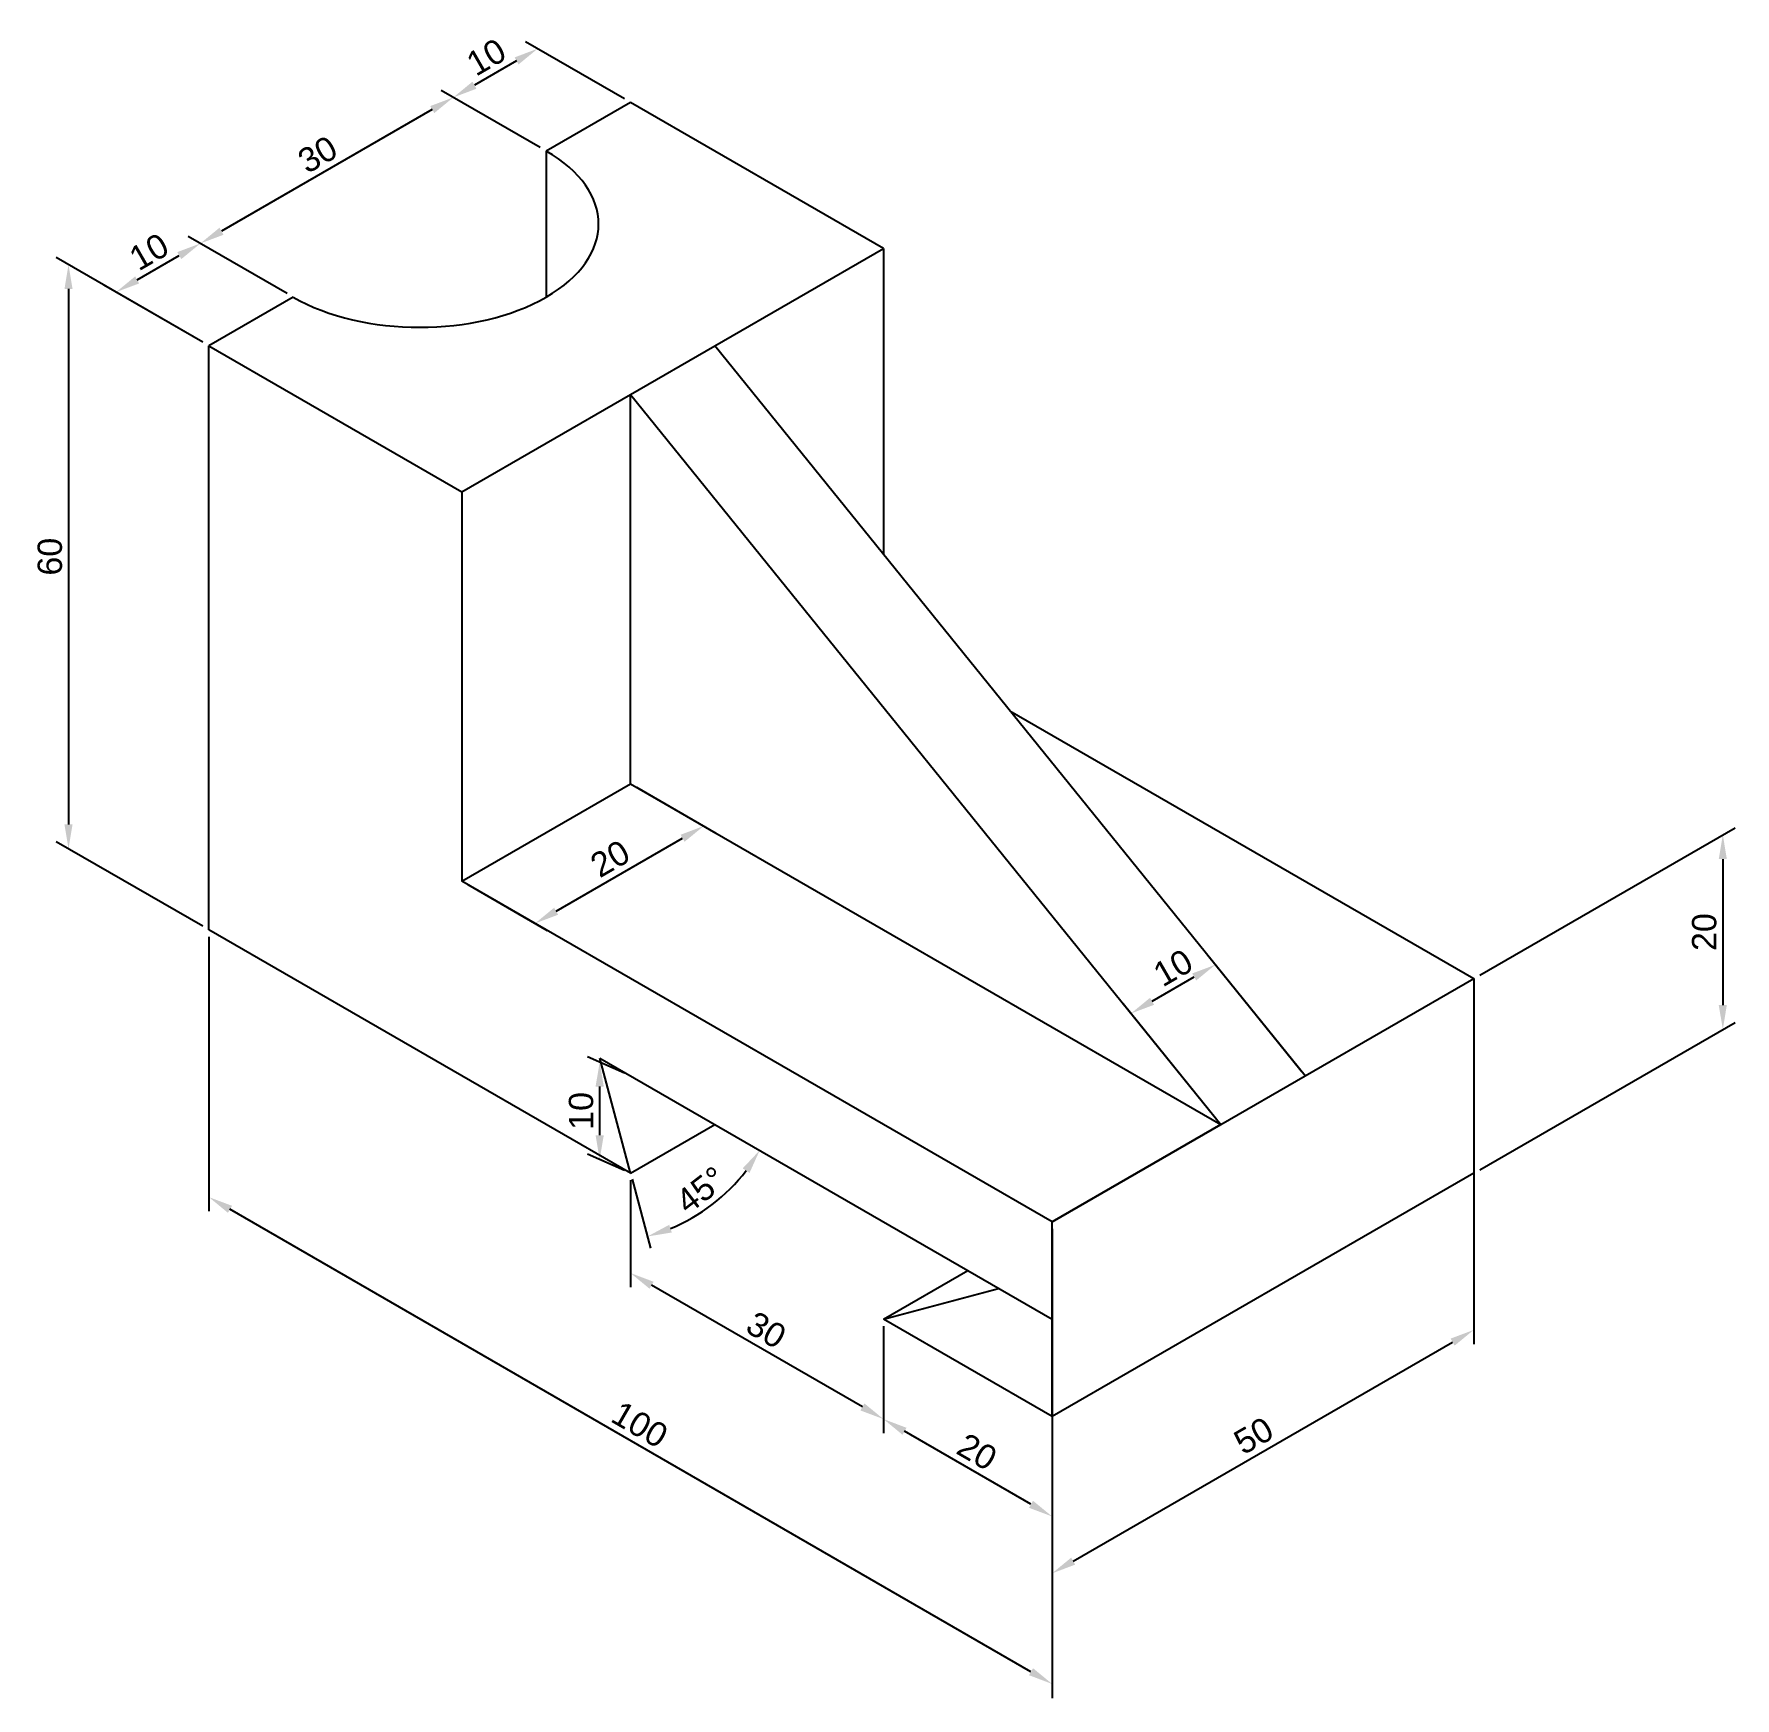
# Model space of a CAD drawing. Header units: millimetres. Extents: x -105 to 70, y -29 to 142.
import ezdxf

# ---------------------------------------------------------------- set-up
doc = ezdxf.new("R2010")
doc.units = ezdxf.units.MM
doc.styles.get("Standard").update_dxf_attribs({"font": 'arial.ttf'})
doc.dimstyles.new('ISO-25', dxfattribs={"dimtxt": 2.5, "dimasz": 2.5, "dimexe": 1.25, "dimexo": 0.625, "dimtad": 1, "dimtxsty": 'Standard', "dimcen": 2.5, "dimadec": 0, "dimazin": 0, "dimtfac": 1, "dimtmove": 0, "dimatfit": 3, "dimfxl": 1, "dimarcsym": 0})

# ---------------------------------------------------------------- blocks, each defined once
blk = doc.blocks.new('*D1')
at = {"color": 0, "lineweight": -2, "transparency": 16777216}
for p, q in [((-78.57, 115.36), (-88.73, 121.23)), ((-93.98, 116.76), (-89.65, 119.26)), ((-87.23, 110.36), (-97.39, 116.23))]:
    blk.add_line(p, q, dxfattribs=at)
at = {"color": 0, "transparency": 16777216}
for points in [[(-89.85, 119.62), (-89.44, 118.9), (-87.48, 120.51)], [(-94.18, 117.12), (-93.77, 116.4), (-96.14, 115.51)]]:
    blk.add_solid(points, dxfattribs=at)
at = {"layer": 'Defpoints', "color": 0, "transparency": 16777216}
for p in [(-87.48, 120.51), (-77.94, 115), (-86.6, 110)]:
    blk.add_point(p, dxfattribs=at)
at = {"color": 0, "transparency": 16777216, "insert": (-92.76, 119.65), "char_height": 2.5, "attachment_point": 5, "rotation": 30}
blk.add_mtext('10', dxfattribs=at)
blk = doc.blocks.new('*D2')
at = {"color": 0, "lineweight": -2, "transparency": 16777216}
for p, q in [((-52.59, 130.36), (-62.75, 136.23)), ((-63.67, 134.26), (-85.32, 121.76)), ((-78.57, 115.36), (-88.73, 121.23))]:
    blk.add_line(p, q, dxfattribs=at)
at = {"color": 0, "transparency": 16777216}
for points in [[(-63.87, 134.62), (-63.46, 133.9), (-61.5, 135.51)], [(-85.52, 122.12), (-85.11, 121.4), (-87.48, 120.51)]]:
    blk.add_solid(points, dxfattribs=at)
at = {"layer": 'Defpoints', "color": 0, "transparency": 16777216}
for p in [(-51.96, 130), (-87.48, 120.51), (-77.94, 115)]:
    blk.add_point(p, dxfattribs=at)
at = {"color": 0, "transparency": 16777216, "insert": (-75.44, 129.65), "char_height": 2.5, "attachment_point": 5, "rotation": 30}
blk.add_mtext('30', dxfattribs=at)
blk = doc.blocks.new('*D3')
at = {"color": 0, "lineweight": -2, "transparency": 16777216}
for p, q in [((-43.93, 135.36), (-54.09, 141.23)), ((-55.01, 139.26), (-59.34, 136.76)), ((-52.59, 130.36), (-62.75, 136.23))]:
    blk.add_line(p, q, dxfattribs=at)
at = {"color": 0, "transparency": 16777216}
for points in [[(-55.21, 139.62), (-54.8, 138.9), (-52.84, 140.51)], [(-59.54, 137.12), (-59.13, 136.4), (-61.5, 135.51)]]:
    blk.add_solid(points, dxfattribs=at)
at = {"layer": 'Defpoints', "color": 0, "transparency": 16777216}
for p in [(-61.5, 135.51), (-43.3, 135), (-51.96, 130)]:
    blk.add_point(p, dxfattribs=at)
at = {"color": 0, "transparency": 16777216, "insert": (-58.12, 139.65), "char_height": 2.5, "attachment_point": 5, "rotation": 30}
blk.add_mtext('10', dxfattribs=at)
blk = doc.blocks.new('*D4')
at = {"color": 0, "lineweight": -2, "transparency": 16777216}
for p, q in [((-87.23, 110.36), (-102.28, 119.05)), ((-101.03, 115.83), (-101.03, 60.83)), ((-87.23, 50.36), (-102.28, 59.05))]:
    blk.add_line(p, q, dxfattribs=at)
at = {"color": 0, "transparency": 16777216}
for points in [[(-101.44, 115.83), (-100.61, 115.83), (-101.03, 118.33)], [(-101.44, 60.83), (-100.61, 60.83), (-101.03, 58.33)]]:
    blk.add_solid(points, dxfattribs=at)
at = {"layer": 'Defpoints', "color": 0, "transparency": 16777216}
for p in [(-86.6, 110), (-101.03, 58.33), (-86.6, 50)]:
    blk.add_point(p, dxfattribs=at)
at = {"color": 0, "transparency": 16777216, "insert": (-102.93, 88.33), "char_height": 2.5, "attachment_point": 5, "rotation": 90}
blk.add_mtext('60', dxfattribs=at)
blk = doc.blocks.new('*D5')
at = {"color": 0, "lineweight": -2, "transparency": 16777216}
for p, q in [((-17.32, 9.28), (-17.32, -1.71)), ((-2.17, -9.01), (-15.16, -1.51)), ((0, -0.72), (0, -11.71))]:
    blk.add_line(p, q, dxfattribs=at)
at = {"color": 0, "transparency": 16777216}
for points in [[(-14.95, -1.15), (-15.36, -1.87), (-17.32, -0.26)], [(-1.96, -8.65), (-2.37, -9.37), (0, -10.26)]]:
    blk.add_solid(points, dxfattribs=at)
at = {"layer": 'Defpoints', "color": 0, "transparency": 16777216}
for p in [(-17.32, 10), (0, 0), (-17.32, -0.26)]:
    blk.add_point(p, dxfattribs=at)
at = {"color": 0, "transparency": 16777216, "insert": (-7.71, -3.62), "char_height": 2.5, "attachment_point": 5, "rotation": 330}
blk.add_mtext('20', dxfattribs=at)
blk = doc.blocks.new('*D6')
at = {"color": 0, "lineweight": -2, "transparency": 16777216}
for p, q in [((-43.3, 24.28), (-43.3, 13.29)), ((-19.49, 0.99), (-41.14, 13.49)), ((-17.32, 9.28), (-17.32, -1.71))]:
    blk.add_line(p, q, dxfattribs=at)
at = {"color": 0, "transparency": 16777216}
for points in [[(-40.93, 13.85), (-41.34, 13.13), (-43.3, 14.74)], [(-19.28, 1.35), (-19.69, 0.63), (-17.32, -0.26)]]:
    blk.add_solid(points, dxfattribs=at)
at = {"layer": 'Defpoints', "color": 0, "transparency": 16777216}
for p in [(-43.3, 25), (-43.3, 14.74), (-17.32, 10)]:
    blk.add_point(p, dxfattribs=at)
at = {"color": 0, "transparency": 16777216, "insert": (-29.36, 8.89), "char_height": 2.5, "attachment_point": 5, "rotation": 330}
blk.add_mtext('30', dxfattribs=at)
blk = doc.blocks.new('*D7')
at = {"color": 0, "lineweight": -2, "transparency": 16777216}
for p, q in [((-86.6, 49.28), (-86.6, 21.09)), ((-2.17, -26.21), (-84.44, 21.29)), ((0, -0.72), (0, -28.91))]:
    blk.add_line(p, q, dxfattribs=at)
at = {"color": 0, "transparency": 16777216}
for points in [[(-84.23, 21.65), (-84.65, 20.93), (-86.6, 22.54)], [(-1.96, -25.85), (-2.37, -26.57), (0, -27.46)]]:
    blk.add_solid(points, dxfattribs=at)
at = {"layer": 'Defpoints', "color": 0, "transparency": 16777216}
for p in [(-86.6, 50), (-86.6, 22.54), (0, 0)]:
    blk.add_point(p, dxfattribs=at)
at = {"color": 0, "transparency": 16777216, "insert": (-42.35, -0.82), "char_height": 2.5, "attachment_point": 5, "rotation": 330}
blk.add_mtext('100', dxfattribs=at)
blk = doc.blocks.new('*D9')
at = {"color": 0, "lineweight": -2, "transparency": 16777216}
for p, q in [((25.58, 35.49), (15.96, 47.39)), ((10.26, 42.66), (14.59, 45.16)), ((16.92, 30.49), (7.3, 42.39))]:
    blk.add_line(p, q, dxfattribs=at)
at = {"color": 0, "transparency": 16777216}
for points in [[(14.39, 45.52), (14.8, 44.8), (16.76, 46.41)], [(10.06, 43.02), (10.47, 42.3), (8.1, 41.41)]]:
    blk.add_solid(points, dxfattribs=at)
at = {"layer": 'Defpoints', "color": 0, "transparency": 16777216}
for p in [(16.76, 46.41), (25.98, 35), (17.32, 30)]:
    blk.add_point(p, dxfattribs=at)
at = {"color": 0, "transparency": 16777216, "insert": (12.42, 46.1), "char_height": 2.5, "attachment_point": 5, "rotation": 30}
blk.add_mtext('10', dxfattribs=at)
blk = doc.blocks.new('*D10')
at = {"color": 0, "lineweight": -2, "transparency": 16777216}
for p, q in [((-42.68, 64.64), (-34.54, 59.94)), ((-50.94, 51.91), (-37.95, 59.41)), ((-60, 54.64), (-51.86, 49.94))]:
    blk.add_line(p, q, dxfattribs=at)
at = {"color": 0, "transparency": 16777216}
for points in [[(-38.16, 59.77), (-37.75, 59.05), (-35.79, 60.66)], [(-51.15, 52.27), (-50.74, 51.55), (-53.11, 50.66)]]:
    blk.add_solid(points, dxfattribs=at)
at = {"layer": 'Defpoints', "color": 0, "transparency": 16777216}
for p in [(-43.3, 65), (-35.79, 60.66), (-60.62, 55)]:
    blk.add_point(p, dxfattribs=at)
at = {"color": 0, "transparency": 16777216, "insert": (-45.4, 57.31), "char_height": 2.5, "attachment_point": 5, "rotation": 30}
blk.add_mtext('20', dxfattribs=at)
blk = doc.blocks.new('*D11')
at = {"color": 0, "lineweight": -2, "transparency": 16777216}
for p, q in [((43.3, 44.28), (43.3, 7.45)), ((0, 19.28), (0, -17.55)), ((2.17, -14.85), (41.14, 7.65))]:
    blk.add_line(p, q, dxfattribs=at)
at = {"color": 0, "transparency": 16777216}
for points in [[(40.93, 8.01), (41.34, 7.29), (43.3, 8.9)], [(1.96, -14.49), (2.37, -15.21), (0, -16.1)]]:
    blk.add_solid(points, dxfattribs=at)
at = {"layer": 'Defpoints', "color": 0, "transparency": 16777216}
for p in [(43.3, 45), (0, 20), (43.3, 8.9)]:
    blk.add_point(p, dxfattribs=at)
at = {"color": 0, "transparency": 16777216, "insert": (20.7, -1.96), "char_height": 2.5, "attachment_point": 5, "rotation": 30}
blk.add_mtext('50', dxfattribs=at)
blk = doc.blocks.new('*D12')
at = {"color": 0, "lineweight": -2, "transparency": 16777216}
for p, q in [((43.93, 45.36), (70.14, 60.49)), ((68.89, 57.27), (68.89, 42.27)), ((43.93, 25.36), (70.14, 40.49))]:
    blk.add_line(p, q, dxfattribs=at)
at = {"color": 0, "transparency": 16777216}
for points in [[(68.47, 57.27), (69.3, 57.27), (68.89, 59.77)], [(68.47, 42.27), (69.3, 42.27), (68.89, 39.77)]]:
    blk.add_solid(points, dxfattribs=at)
at = {"layer": 'Defpoints', "color": 0, "transparency": 16777216}
for p in [(43.3, 45), (68.89, 39.77), (43.3, 25)]:
    blk.add_point(p, dxfattribs=at)
at = {"color": 0, "transparency": 16777216, "insert": (66.99, 49.77), "char_height": 2.5, "attachment_point": 5, "rotation": 90}
blk.add_mtext('20', dxfattribs=at)
blk = doc.blocks.new('*D13')
at = {"color": 0, "lineweight": -2, "transparency": 16777216}
for p, q in [((-43.93, 35.28), (-47.72, 36.95)), ((-46.47, 28.9), (-46.47, 33.9)), ((-43.93, 25.28), (-47.72, 26.95))]:
    blk.add_line(p, q, dxfattribs=at)
at = {"color": 0, "transparency": 16777216}
for points in [[(-46.89, 33.9), (-46.05, 33.9), (-46.47, 36.4)], [(-46.89, 28.9), (-46.05, 28.9), (-46.47, 26.4)]]:
    blk.add_solid(points, dxfattribs=at)
at = {"layer": 'Defpoints', "color": 0, "transparency": 16777216}
for p in [(-46.47, 36.4), (-43.3, 35), (-43.3, 25)]:
    blk.add_point(p, dxfattribs=at)
at = {"color": 0, "transparency": 16777216, "insert": (-48.37, 31.4), "char_height": 2.5, "attachment_point": 5, "rotation": 90}
blk.add_mtext('10', dxfattribs=at)
blk = doc.blocks.new('*D14')
at = {"color": 0, "lineweight": -2, "transparency": 16777216}
blk.add_line((-43.14, 24.4), (-41.24, 17.3), dxfattribs=at)
blk.add_arc((-46.47, 36.83), 18.97, 292.5547, 322.4453, dxfattribs=at)
at = {"color": 0, "transparency": 16777216}
for points in [[(-31.78, 25.5), (-31.08, 25.03), (-30.04, 27.34)], [(-39.06, 18.91), (-39.33, 19.7), (-41.56, 18.5)]]:
    blk.add_solid(points, dxfattribs=at)
at = {"layer": 'Defpoints', "color": 0, "transparency": 16777216}
for p in [(-46.47, 36.83), (-46.47, 36.83), (-43.3, 25), (-36.98, 20.4), (0, 10)]:
    blk.add_point(p, dxfattribs=at)
at = {"color": 0, "transparency": 16777216, "insert": (-36.07, 23.28), "char_height": 2.5, "attachment_point": 5, "rotation": 37.5}
blk.add_mtext('45°', dxfattribs=at)

msp = doc.modelspace()

# ---------------------------------------------------------------- linework, layer by layer
for p, q in [((-43.301, 135), (-51.962, 130)), ((-17.321, 120), (-43.301, 135)), ((-51.962, 130), (-51.962, 115)), ((-34.641, 110), (-17.321, 120)), ((-34.641, 110), (-17.321, 120)), ((-17.321, 120), (-17.321, 88.571)), ((-77.942, 115), (-86.603, 110)), ((-86.603, 50), (-86.603, 110)), ((-86.603, 110), (-60.622, 95)), ((-43.301, 105), (-34.641, 110)), ((-43.301, 105), (-34.641, 110)), ((25.981, 35), (-34.641, 110)), ((-60.622, 95), (-43.301, 105)), ((-43.301, 65), (-43.301, 105)), ((-43.301, 105), (17.321, 30)), ((-60.622, 95), (-60.622, 55)), ((-4.33, 72.5), (43.301, 45)), ((-60.622, 55), (-43.301, 65)), ((-60.622, 55), (-43.301, 65)), ((-43.301, 65), (17.321, 30)), ((-86.603, 50), (-86.603, 60)), ((0, 20), (-60.622, 55)), ((-43.301, 25), (-86.603, 50)), ((17.321, 30), (43.301, 45)), ((43.301, 45), (43.301, 25)), ((43.301, 45), (43.301, 25)), ((-46.471, 36.83), (0, 10)), ((-43.301, 25), (-46.471, 36.83)), ((17.321, 30), (25.981, 35)), ((-43.301, 25), (-34.641, 30)), ((17.321, 30), (0, 20)), ((0, 20), (17.321, 30)), ((43.301, 25), (0, 0)), ((0, 0), (0, 20)), ((-17.321, 10), (-8.66, 15)), ((-17.321, 10), (-5.49, 13.17)), ((0, 0), (-17.321, 10))]:
    msp.add_line(p, q)
msp.add_ellipse((-64.952, 122.5), major_axis=(-18.371, 0), ratio=0.5773503, start_param=0.7853982, end_param=3.9269908)

# ---------------------------------------------------------------- dimensions: what is measured, and where the dimension line sits
for p1, p2, distance, picture, middle in [((-43.301, 135), (-51.962, 130), -9.539, '*D3', (-58.121, 139.654)), ((-51.962, 130), (-77.942, 115), -9.539, '*D2', (-75.442, 129.655)), ((-86.603, 110), (-77.942, 115), 9.539, '*D1', (-92.762, 119.654)), ((-86.603, 110), (-86.603, 50), -14.425, '*D4', (-102.929, 88.328)), ((-60.622, 55), (-43.301, 65), -7.512, '*D10', (-45.4, 57.31)), ((43.301, 45), (43.301, 25), 25.586, '*D12', (66.986, 49.772)), ((0, 0), (-86.603, 50), 23.784, '*D7', (-42.351, -0.816)), ((0, 20), (43.301, 45), -31.266, '*D11', (20.7, -1.956)), ((-43.301, 25), (-43.301, 35), 3.17, '*D13', (-48.373, 31.398)), ((-17.321, 10), (-43.301, 25), 8.887, '*D6', (-29.36, 8.885)), ((0, 0), (-17.321, 10), 8.887, '*D5', (-7.71, -3.615))]:
    dim = msp.add_aligned_dim(p1=p1, p2=p2, distance=distance, dimstyle='ISO-25')
    dim.commit()
    dim.dimension.update_dxf_attribs({"geometry": picture, "text_midpoint": middle})
dim = msp.add_linear_dim(base=(16.759, 46.409), p1=(17.321, 30), p2=(25.981, 35), angle=30, dimstyle='ISO-25')
dim.commit()
dim.dimension.update_dxf_attribs({"geometry": '*D9', "text_midpoint": (13.372, 44.454), "dimtype": 161})
dim = msp.add_angular_dim_2l(base=(-36.984, 20.398), line1=((-46.471, 36.83), (0, 10)), line2=((-43.301, 25), (-46.471, 36.83)), dimstyle='ISO-25')
dim.commit()
dim.dimension.update_dxf_attribs({"geometry": '*D14', "text_midpoint": (-36.075, 23.281)})

doc.saveas('drawing.dxf')
